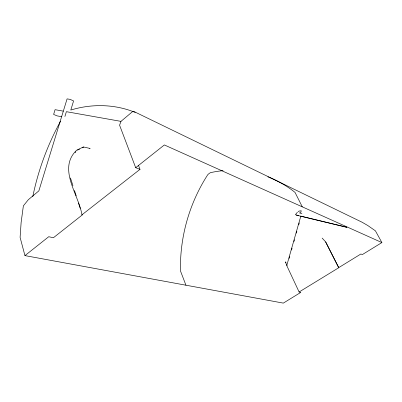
<?xml version="1.0" encoding="UTF-8"?>
<svg xmlns="http://www.w3.org/2000/svg" width="402" height="402" viewBox="0 0 402 402"><rect width="100%" height="100%" fill="white"/><g stroke="black" fill="none" stroke-linecap="round" stroke-linejoin="round"><path stroke-width="0.6" d="M32.793 196.633C38.175 170.292 47.597 144.775 60.561 121.228M300.626 212.944L301.244 210.779L299.058 211.08L298.138 211.698M289.138 258.426L289.656 256.617M291.54 249.999L292.058 248.19M293.947 241.572L294.46 239.768M296.349 233.145L296.862 231.341M298.751 224.718L299.269 222.914M64.898 116.5L66.375 111.686L120.962 121.369L133.002 111.253L133.901 111.495L362.086 222.226L367.765 225.512L375.418 230.833L381.9 242.572L362.378 254.561L360.895 253.994L338.67 267.667L325.615 241.954M120.962 121.369L119.585 125.203L135.695 167.699L140.002 169.348L81.963 214.804C78.621 194.372 57.375 168.755 76.621 150.242L83.41 146.946L90.113 148.474L89.767 148.338M75.159 152.725L75.883 151.785M135.233 112.439C114.912 104.058 91.716 103.621 70.792 110.053L73.586 100.937L70.149 99.379L67.084 98.887L38.858 190.865L28.321 199.714L23.371 205.854L21.13 222.391L20.1 237.376L24.944 255.607L48.737 236.723L53.391 237.748L82.32 214.904L81.963 214.804M135.695 167.699L164.358 144.951L381.9 242.572M297.425 212.181L295.44 214.673L298.505 215.653M346.69 227.22L300.822 216.15L286.737 265.551L299.113 291.998L338.796 267.707L325.746 242.004L322.143 238.079M77.496 150.122L79.586 149.107M82.194 147.841L83.762 147.077M63.32 111.148L55.079 109.686L53.622 114.419L57.104 115.876L61.807 116.746M24.944 255.607L283.325 303.113L300.812 292.375L299.113 291.998M299.294 212.879L301.947 213.512M296.259 215.11L346.991 227.356M286.058 262.833L285.309 261.873L287.078 265.647M302.289 206.844L295.028 192.417L292.571 190.478A145.971 119.515 -82.5 0 0 267.898 176.835M185.94 285.209L180.528 271.094L180.443 267.812A154.187 138.127 -72.8 0 1 207.804 174.644A13.407 10.658 -67.7 0 1 210.472 172.654A145.971 119.515 -82.5 0 1 223.1 170.654M138.454 165.292L140.002 169.348M70.445 177.92L72.933 185.674M74.465 190.447L76.189 195.814M78.49 202.975L80.214 208.342"/></g></svg>
